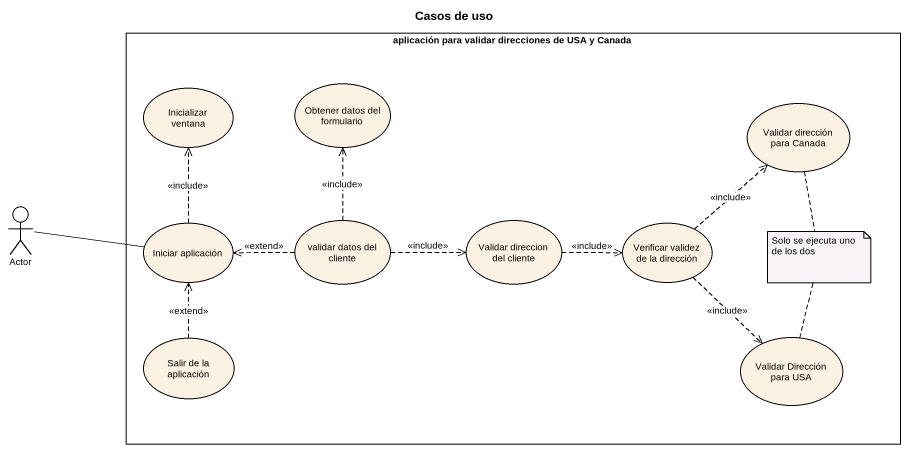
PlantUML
@startuml
title Casos de uso
rectangle "aplicación para validar direcciones de USA y Canada" as aplicación_para_validar {
  usecase "Inicializar ventana" as Inicializar_ventana
  usecase "Obtener datos del formulario" as Obtener_datos_del_formulario
  usecase "Validar dirección para Canada" as Validar_dirección_para
  usecase "Iniciar aplicación" as Iniciar_aplicación
  usecase "validar datos del cliente" as validar_datos_del_cliente
  usecase "Validar direccion del cliente" as Validar_direccion_del
  usecase "Verificar validez de la dirección" as Verificar_validez_de_la
  usecase "Salir de la aplicación" as Salir_de_la_aplicación
  usecase "Validar Dirección para USA" as Validar_Dirección_para_USA
}
actor "Actor" as Actor_
Actor_ -right- Iniciar_aplicación
Iniciar_aplicación .up.> Inicializar_ventana : <<include>>
validar_datos_del_cliente .up.> Obtener_datos_del_formulario : <<include>>
validar_datos_del_cliente .left.> Iniciar_aplicación : <<extend>>
validar_datos_del_cliente .right.> Validar_direccion_del : <<include>>
Validar_direccion_del .right.> Verificar_validez_de_la : <<include>>
Verificar_validez_de_la .up.> Validar_dirección_para : <<include>>
Verificar_validez_de_la ..> Validar_Dirección_para_USA : <<include>>
Salir_de_la_aplicación .up.> Iniciar_aplicación : <<extend>>
note as N1
  Solo se ejecuta uno de los dos
end note
N1 .. Validar_dirección_para
N1 .. Validar_Dirección_para_USA
@enduml
